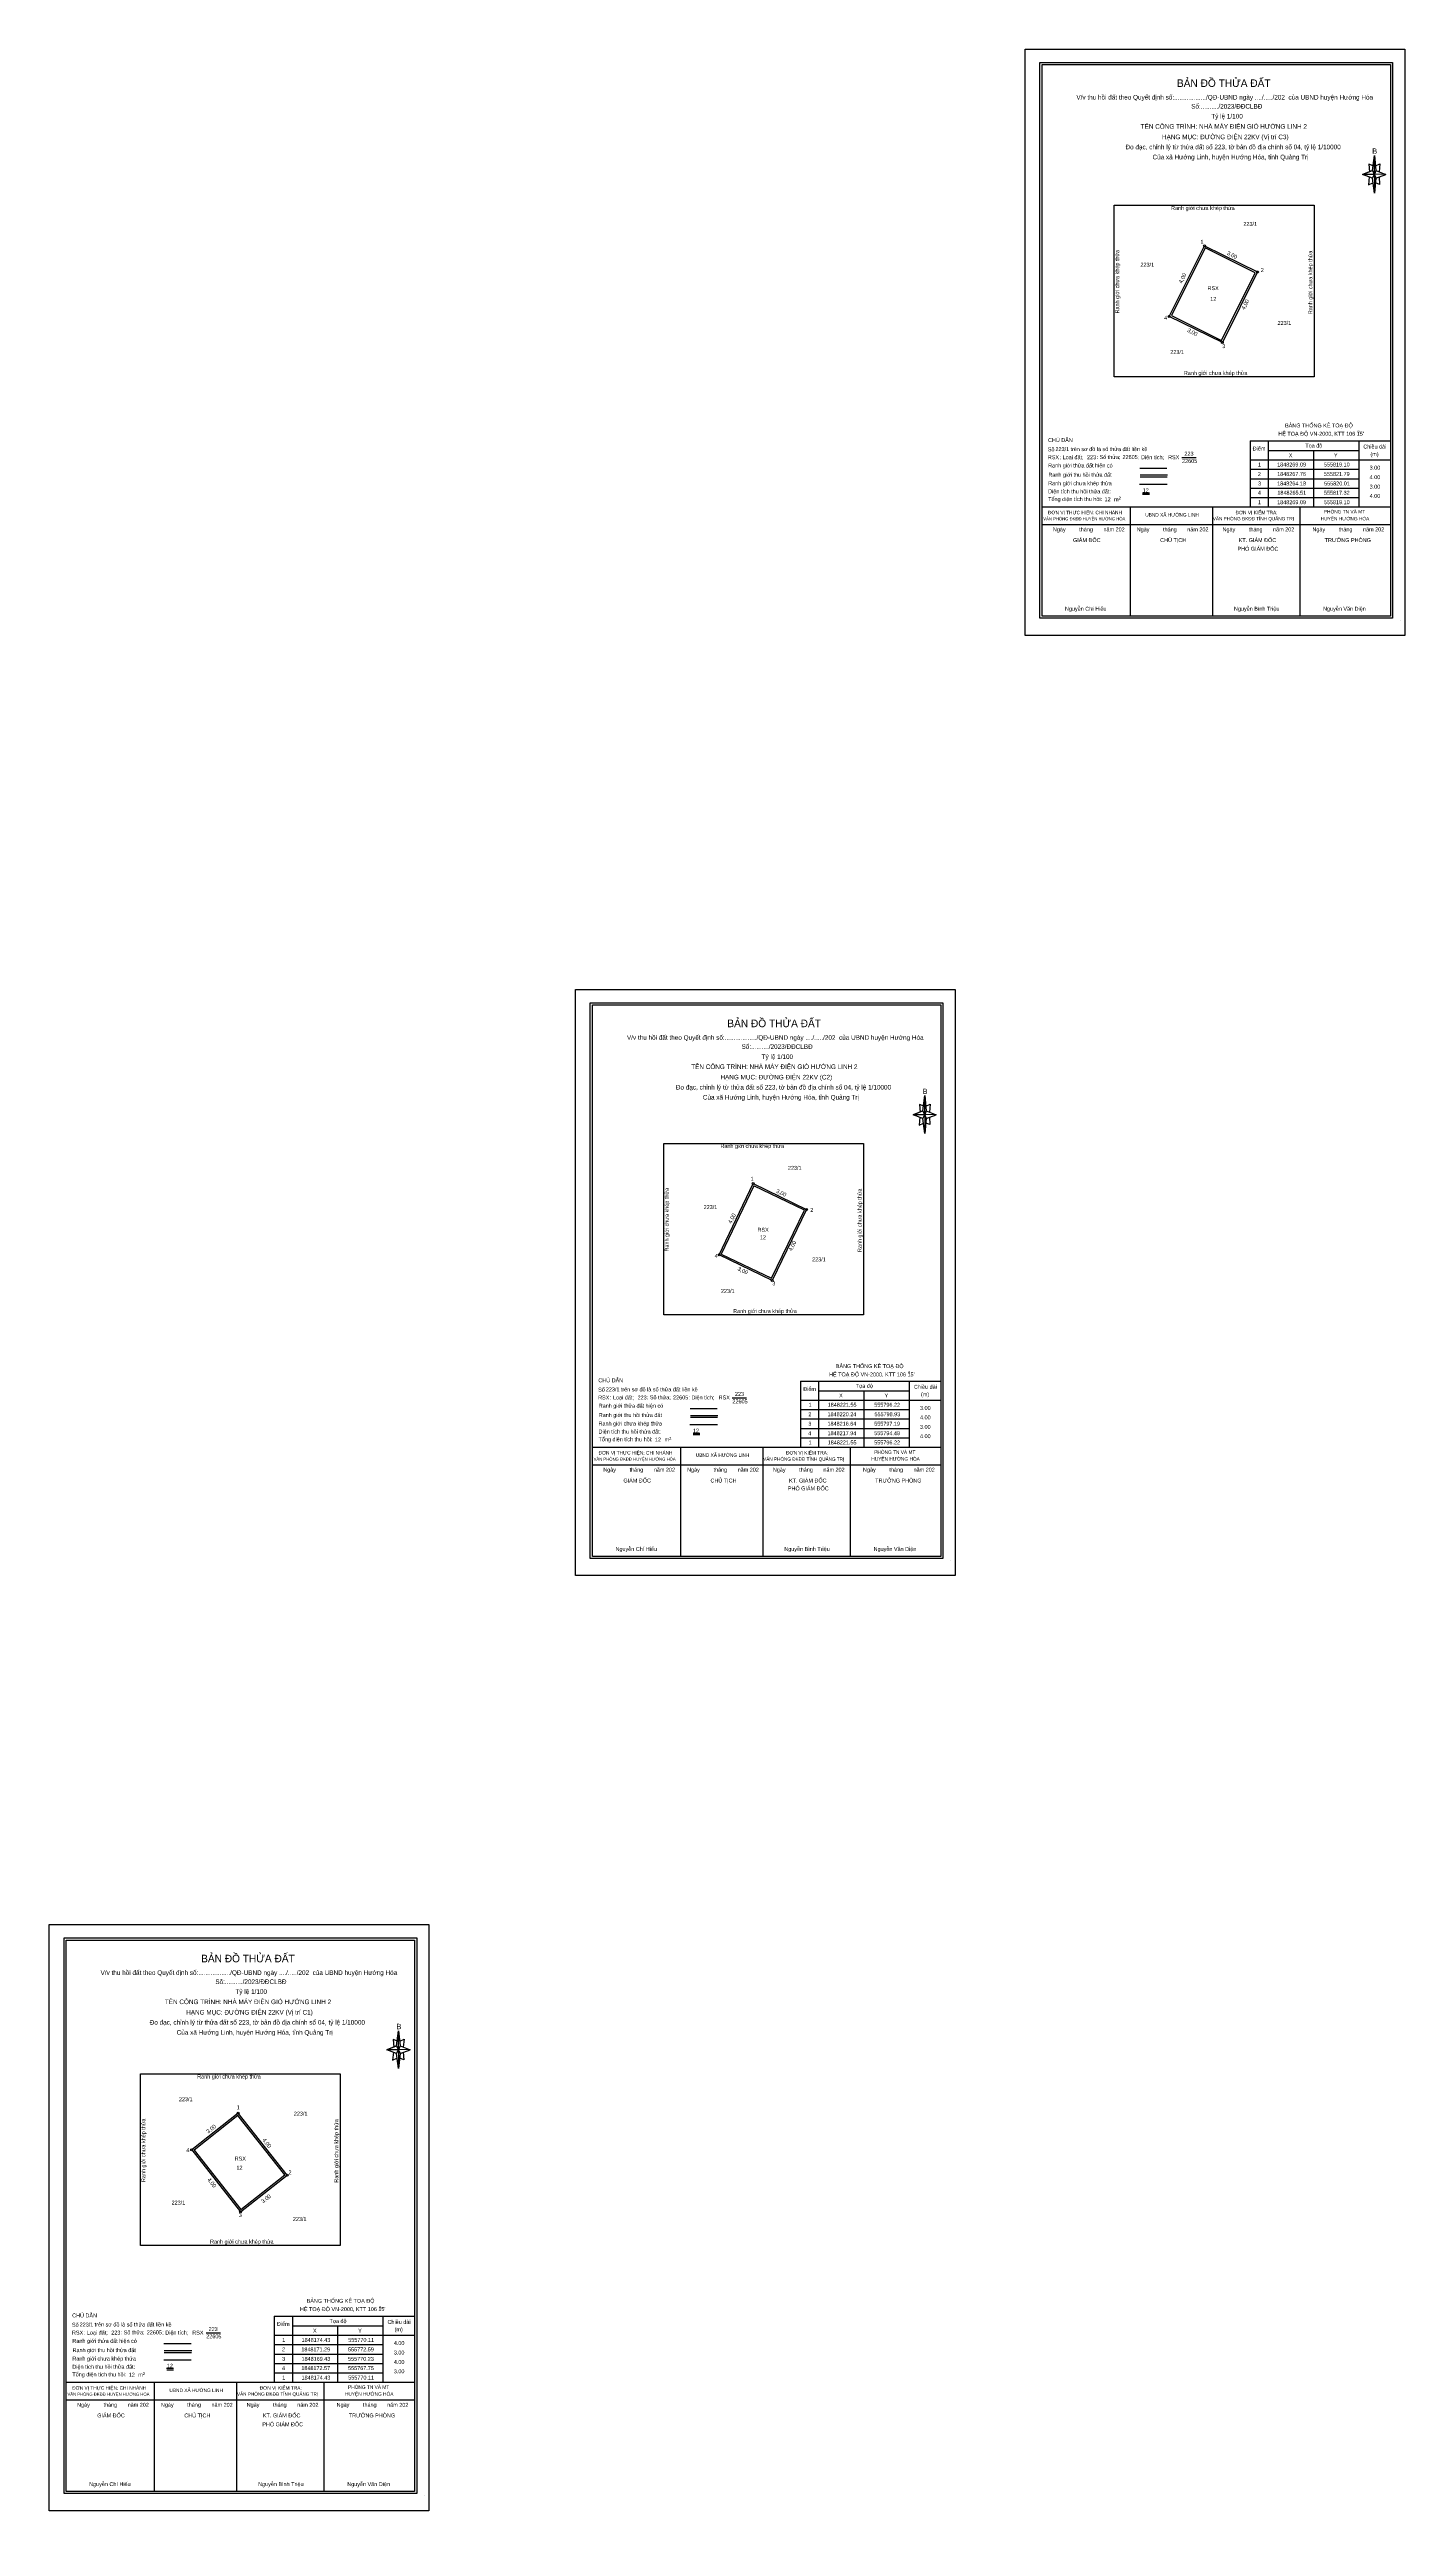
# Model space of a CAD drawing. Extents: x 554477 to 556972, y 1848154 to 1850269.
# Drawn here: x 555760.5 to 555829.3, y 1848154.3 to 1848279.1 of the extents above; entities that cross this region are included whole.
import ezdxf

# ---------------------------------------------------------------- set-up
doc = ezdxf.new("R2010")
doc.units = 0
for name, color, linetype in [('Level 10', 7, 'Continuous'), ('Level 13', 7, 'Continuous'), ('Level 16', 7, 'Continuous'), ('Level 18', 7, 'Continuous'), ('Level 2', 7, 'Continuous'), ('Level 21', 7, 'Continuous'), ('Level 27', 7, 'Continuous'), ('Level 5', 7, 'Continuous'), ('Level 55', 7, 'Continuous'), ('Level 56', 7, 'Continuous'), ('Level 6', 7, 'Continuous'), ('Level 67', 7, 'Continuous'), ('Level 68', 7, 'Continuous'), ('Level 73', 7, 'Continuous')]:
    doc.layers.add(name, color=color, linetype=linetype)

msp = doc.modelspace()

# ---------------------------------------------------------------- linework, layer by layer
at = {"layer": 'Level 10'}
for points in [[(555821.79, 1848267.76), (555820.01, 1848264.18), (555817.32, 1848265.51), (555819.1, 1848269.09), (555821.79, 1848267.76)], [(555798.93, 1848220.24), (555797.19, 1848216.64), (555794.49, 1848217.94), (555796.22, 1848221.55), (555798.93, 1848220.24)], [(555772.59, 1848171.29), (555770.11, 1848174.43), (555767.75, 1848172.57), (555770.23, 1848169.43), (555772.59, 1848171.29)]]:
    msp.add_lwpolyline(points, dxfattribs=at)
at = {"layer": 'Level 13'}
for p, q in [((555817.95, 1848258.36), (555818.69, 1848258.36)), ((555795.16, 1848210.7), (555795.89, 1848210.7)), ((555768.48, 1848163.3), (555769.21, 1848163.3))]:
    msp.add_line(p, q, dxfattribs=at)
at = {"layer": 'Level 16'}
for p, q in [((555815.84, 1848257.47), (555817.23, 1848257.47)), ((555793.05, 1848209.8), (555794.43, 1848209.8)), ((555766.36, 1848162.41), (555767.75, 1848162.41))]:
    msp.add_line(p, q, dxfattribs=at)
for points in [[(555821.68, 1848267.72), (555819.14, 1848268.99), (555817.43, 1848265.55), (555819.97, 1848264.28), (555821.68, 1848267.72)], [(555817.21, 1848256.98), (555815.81, 1848256.98)], [(555798.82, 1848220.21), (555796.26, 1848221.44), (555794.59, 1848217.98), (555797.15, 1848216.75), (555798.82, 1848220.21)], [(555794.42, 1848209.32), (555793.01, 1848209.32)], [(555767.73, 1848161.92), (555766.33, 1848161.92)]]:
    msp.add_lwpolyline(points, dxfattribs=at)
msp.add_lwpolyline([(555772.47, 1848171.3), (555770.09, 1848174.31), (555767.87, 1848172.56), (555770.25, 1848169.55)], close=True, dxfattribs=at)
at = {"layer": 'Level 2'}
for points in [[(555810.01, 1848279.05), (555829.26, 1848279.05), (555829.26, 1848249.34), (555810.01, 1848249.34)], [(555787.21, 1848231.39), (555806.47, 1848231.39), (555806.47, 1848201.68), (555787.21, 1848201.68)], [(555760.53, 1848183.99), (555779.78, 1848183.99), (555779.78, 1848154.28), (555760.53, 1848154.28)]]:
    msp.add_lwpolyline(points, close=True, dxfattribs=at)
at = {"layer": 'Level 21'}
for centre in [(555819.1, 1848269.09), (555821.79, 1848267.76), (555821.79, 1848267.76), (555817.32, 1848265.51), (555820.01, 1848264.18), (555796.22, 1848221.55), (555798.93, 1848220.24), (555798.93, 1848220.24), (555794.49, 1848217.94), (555797.19, 1848216.64), (555770.11, 1848174.43), (555767.75, 1848172.57), (555772.59, 1848171.29), (555772.59, 1848171.29), (555770.23, 1848169.43)]:
    msp.add_circle(centre, 0.05, dxfattribs=at)
at = {"layer": 'Level 27'}
for p, q in [((555821.42, 1848259.2), (555828.53, 1848259.2)), ((555821.42, 1848259.2), (555821.42, 1848255.85)), ((555822.34, 1848259.2), (555822.34, 1848255.85)), ((555826.93, 1848259.2), (555826.93, 1848255.85)), ((555828.53, 1848259.71), (555828.53, 1848255.85)), ((555828.53, 1848259.71), (555828.53, 1848255.85)), ((555821.42, 1848258.24), (555828.53, 1848258.24)), ((555822.34, 1848258.71), (555826.93, 1848258.71)), ((555824.63, 1848258.71), (555824.63, 1848255.85)), ((555821.42, 1848257.76), (555826.93, 1848257.76)), ((555821.42, 1848257.28), (555826.93, 1848257.28)), ((555821.42, 1848256.81), (555826.93, 1848256.81)), ((555821.42, 1848256.33), (555826.93, 1848256.33)), ((555821.42, 1848255.85), (555828.53, 1848255.85)), ((555821.42, 1848255.85), (555828.53, 1848255.85)), ((555805.74, 1848212.04), (555805.74, 1848208.19)), ((555798.62, 1848211.54), (555805.74, 1848211.54)), ((555798.62, 1848211.54), (555798.62, 1848208.19)), ((555798.62, 1848210.57), (555805.74, 1848210.57)), ((555799.54, 1848211.54), (555799.54, 1848208.19)), ((555799.54, 1848211.05), (555804.13, 1848211.05)), ((555801.84, 1848211.05), (555801.84, 1848208.19)), ((555804.13, 1848211.54), (555804.13, 1848208.19)), ((555798.62, 1848210.1), (555804.13, 1848210.1)), ((555798.62, 1848209.62), (555804.13, 1848209.62)), ((555798.62, 1848209.14), (555804.13, 1848209.14)), ((555798.62, 1848208.67), (555804.13, 1848208.67)), ((555798.62, 1848208.19), (555805.74, 1848208.19)), ((555779.05, 1848164.65), (555779.05, 1848160.79)), ((555779.05, 1848164.65), (555779.05, 1848160.79)), ((555771.94, 1848164.14), (555779.05, 1848164.14)), ((555771.94, 1848164.14), (555771.94, 1848160.79)), ((555771.94, 1848163.18), (555779.05, 1848163.18)), ((555772.86, 1848164.14), (555772.86, 1848160.79)), ((555772.86, 1848163.65), (555777.45, 1848163.65)), ((555775.15, 1848163.65), (555775.15, 1848160.79)), ((555777.45, 1848164.14), (555777.45, 1848160.79)), ((555771.94, 1848162.7), (555777.45, 1848162.7)), ((555771.94, 1848162.22), (555777.45, 1848162.22)), ((555771.94, 1848161.74), (555777.45, 1848161.74)), ((555771.94, 1848161.27), (555777.45, 1848161.27)), ((555771.94, 1848160.79), (555779.05, 1848160.79)), ((555771.94, 1848160.79), (555779.05, 1848160.79))]:
    msp.add_line(p, q, dxfattribs=at)
at = {"layer": 'Level 56'}
for points in [[(555814.53, 1848271.14), (555824.66, 1848271.14), (555824.66, 1848262.45), (555814.53, 1848262.45)], [(555791.69, 1848223.59), (555801.81, 1848223.59), (555801.81, 1848214.9), (555791.69, 1848214.9)], [(555765.15, 1848176.42), (555775.28, 1848176.42), (555775.28, 1848167.73), (555765.15, 1848167.73)]]:
    msp.add_lwpolyline(points, close=True, dxfattribs=at)
at = {"layer": 'Level 67'}
for p, q in [((555827.62, 1848272.9), (555827.12, 1848272.7)), ((555827.12, 1848272.7), (555827.62, 1848272.9)), ((555827.66, 1848273.14), (555827.44, 1848273.22)), ((555827.44, 1848273.22), (555827.48, 1848272.84)), ((555827.62, 1848272.9), (555827.72, 1848273.67)), ((555827.72, 1848272.7), (555827.62, 1848272.9)), ((555827.62, 1848272.9), (555827.8, 1848272.52)), ((555827.78, 1848273.14), (555828, 1848273.24)), ((555827.8, 1848272.9), (555828.3, 1848272.7)), ((555828, 1848273.24), (555827.96, 1848272.84)), ((555827.62, 1848272.52), (555827.12, 1848272.7)), ((555827.72, 1848272.7), (555827.12, 1848272.7)), ((555827.46, 1848272.58), (555827.42, 1848272.18)), ((555827.42, 1848272.18), (555827.64, 1848272.28)), ((555828.3, 1848272.7), (555827.72, 1848272.72)), ((555827.72, 1848272.72), (555827.72, 1848272.7)), ((555827.72, 1848272.7), (555827.8, 1848272.52)), ((555827.8, 1848272.52), (555827.72, 1848271.75)), ((555827.98, 1848272.2), (555827.78, 1848272.28)), ((555827.8, 1848272.52), (555828.3, 1848272.7)), ((555827.8, 1848272.52), (555828.3, 1848272.7)), ((555827.96, 1848272.58), (555827.98, 1848272.2)), ((555815.82, 1848257.81), (555817.2, 1848257.81)), ((555815.84, 1848257.37), (555817.22, 1848257.37)), ((555810.87, 1848255.85), (555828.53, 1848255.85)), ((555815.35, 1848250.32), (555815.35, 1848255.85)), ((555815.96, 1848256.56), (555816.31, 1848256.56)), ((555815.97, 1848256.49), (555816.31, 1848256.49)), ((555819.52, 1848250.32), (555819.52, 1848255.85)), ((555823.95, 1848250.32), (555823.95, 1848255.85)), ((555810.87, 1848254.96), (555828.53, 1848254.96)), ((555829.02, 1848250.11), (555829.02, 1848250.11)), ((555829.02, 1848250.11), (555829.02, 1848250.11)), ((555829.02, 1848250.11), (555829.02, 1848250.11)), ((555804.87, 1848225.48), (555804.65, 1848225.56)), ((555804.65, 1848225.56), (555804.69, 1848225.18)), ((555804.83, 1848225.24), (555804.92, 1848226.01)), ((555804.98, 1848225.48), (555805.2, 1848225.58)), ((555805.2, 1848225.58), (555805.16, 1848225.18)), ((555804.83, 1848225.24), (555804.33, 1848225.04)), ((555804.33, 1848225.04), (555804.83, 1848225.24)), ((555804.83, 1848224.86), (555804.33, 1848225.04)), ((555804.92, 1848225.04), (555804.33, 1848225.04)), ((555804.67, 1848224.92), (555804.63, 1848224.52)), ((555804.63, 1848224.52), (555804.85, 1848224.62)), ((555804.92, 1848225.04), (555804.83, 1848225.24)), ((555804.83, 1848225.24), (555805, 1848224.86)), ((555805.5, 1848225.04), (555804.92, 1848225.06)), ((555804.92, 1848225.06), (555804.92, 1848225.04)), ((555804.92, 1848225.04), (555805, 1848224.86)), ((555805, 1848224.86), (555804.92, 1848224.09)), ((555805.18, 1848224.54), (555804.98, 1848224.62)), ((555805, 1848225.24), (555805.5, 1848225.04)), ((555805, 1848224.86), (555805.5, 1848225.04)), ((555805, 1848224.86), (555805.5, 1848225.04)), ((555805.16, 1848224.92), (555805.18, 1848224.54)), ((555793.03, 1848210.15), (555794.4, 1848210.15)), ((555793.05, 1848209.71), (555794.42, 1848209.71)), ((555788.07, 1848208.19), (555805.74, 1848208.19)), ((555792.56, 1848202.66), (555792.56, 1848208.19)), ((555793.17, 1848208.9), (555793.52, 1848208.9)), ((555793.18, 1848208.83), (555793.52, 1848208.83)), ((555796.72, 1848202.66), (555796.72, 1848208.19)), ((555801.15, 1848202.66), (555801.15, 1848208.19)), ((555788.07, 1848207.3), (555805.74, 1848207.3)), ((555806.22, 1848202.45), (555806.22, 1848202.45)), ((555806.22, 1848202.45), (555806.22, 1848202.45)), ((555806.22, 1848202.45), (555806.22, 1848202.45)), ((555778.18, 1848178.08), (555777.96, 1848178.16)), ((555777.96, 1848178.16), (555778, 1848177.78)), ((555778.14, 1848177.84), (555778.24, 1848178.61)), ((555778.3, 1848178.08), (555778.52, 1848178.18)), ((555778.52, 1848178.18), (555778.48, 1848177.78)), ((555778.14, 1848177.84), (555777.65, 1848177.64)), ((555777.65, 1848177.64), (555778.14, 1848177.84)), ((555778.14, 1848177.46), (555777.65, 1848177.64)), ((555778.24, 1848177.64), (555777.65, 1848177.64)), ((555777.98, 1848177.52), (555777.94, 1848177.12)), ((555777.94, 1848177.12), (555778.16, 1848177.22)), ((555778.24, 1848177.64), (555778.14, 1848177.84)), ((555778.14, 1848177.84), (555778.32, 1848177.46)), ((555778.82, 1848177.64), (555778.24, 1848177.66)), ((555778.24, 1848177.66), (555778.24, 1848177.64)), ((555778.24, 1848177.64), (555778.32, 1848177.46)), ((555778.32, 1848177.46), (555778.24, 1848176.69)), ((555778.5, 1848177.14), (555778.3, 1848177.22)), ((555778.32, 1848177.84), (555778.82, 1848177.64)), ((555778.32, 1848177.46), (555778.82, 1848177.64)), ((555778.32, 1848177.46), (555778.82, 1848177.64)), ((555778.48, 1848177.52), (555778.5, 1848177.14)), ((555766.34, 1848162.75), (555767.72, 1848162.75)), ((555766.36, 1848162.31), (555767.74, 1848162.31)), ((555761.39, 1848160.79), (555779.05, 1848160.79)), ((555765.87, 1848155.26), (555765.87, 1848160.79)), ((555766.48, 1848161.5), (555766.83, 1848161.5)), ((555766.49, 1848161.43), (555766.83, 1848161.43)), ((555770.04, 1848155.26), (555770.04, 1848160.79)), ((555774.47, 1848155.26), (555774.47, 1848160.79)), ((555761.39, 1848159.9), (555779.05, 1848159.9)), ((555779.54, 1848155.05), (555779.54, 1848155.05)), ((555779.54, 1848155.05), (555779.54, 1848155.05)), ((555779.54, 1848155.05), (555779.54, 1848155.05))]:
    msp.add_line(p, q, dxfattribs=at)
for points in [[(555810.76, 1848278.38), (555828.64, 1848278.38), (555828.64, 1848250.21), (555810.76, 1848250.21)], [(555810.87, 1848278.27), (555828.53, 1848278.27), (555828.53, 1848250.32), (555810.87, 1848250.32)], [(555827.72, 1848273.67), (555827.8, 1848272.9), (555827.72, 1848272.7)], [(555827.72, 1848272.7), (555827.72, 1848271.75), (555827.62, 1848272.52)], [(555787.96, 1848230.72), (555805.84, 1848230.72), (555805.84, 1848202.55), (555787.96, 1848202.55)], [(555788.07, 1848230.61), (555805.74, 1848230.61), (555805.74, 1848202.65), (555788.07, 1848202.65)], [(555804.92, 1848226.01), (555805, 1848225.24), (555804.92, 1848225.04)], [(555804.92, 1848225.04), (555804.92, 1848224.09), (555804.83, 1848224.86)], [(555761.28, 1848183.32), (555779.16, 1848183.32), (555779.16, 1848155.15), (555761.28, 1848155.15)], [(555761.39, 1848183.21), (555779.05, 1848183.21), (555779.05, 1848155.26), (555761.39, 1848155.26)], [(555778.24, 1848178.61), (555778.32, 1848177.84), (555778.24, 1848177.64)], [(555778.24, 1848177.64), (555778.24, 1848176.69), (555778.14, 1848177.46)]]:
    msp.add_lwpolyline(points, close=True, dxfattribs=at)

# ---------------------------------------------------------------- texts
at = {"layer": 'Level 13'}
for s, p in [('RSX', (555817.26, 1848258.27)), ('22605', (555817.97, 1848258.08)), ('223', (555818.09, 1848258.45)), ('RSX', (555794.47, 1848210.61)), ('22605', (555795.17, 1848210.41)), ('223', (555795.3, 1848210.79)), ('RSX', (555767.78, 1848163.21)), ('22605', (555768.49, 1848163.02)), ('223', (555768.61, 1848163.39))]:
    msp.add_text(s, height=0.2, dxfattribs=at).set_placement(p)
at = {"layer": 'Level 18'}
for p in [(555819.26, 1848266.84), (555796.44, 1848219.11), (555769.93, 1848172.03)]:
    msp.add_text('RSX', height=0.2, dxfattribs=at).set_placement(p)
at = {"layer": 'Level 21'}
for s, p in [('1', (555818.9, 1848269.19)), ('1', (555818.9, 1848269.19)), ('2', (555821.96, 1848267.76)), ('4', (555817.06, 1848265.34)), ('3', (555820.01, 1848263.9)), ('1', (555796.09, 1848221.7)), ('1', (555796.09, 1848221.7)), ('2', (555799.12, 1848220.12)), ('4', (555794.27, 1848217.78)), ('3', (555797.19, 1848216.39)), ('1', (555770.03, 1848174.63)), ('1', (555770.03, 1848174.63)), ('4', (555767.48, 1848172.46)), ('2', (555772.66, 1848171.33)), ('3', (555770.14, 1848169.17))]:
    msp.add_text(s, height=0.2, dxfattribs=at).set_placement(p)
at = {"layer": 'Level 27'}
for s, p in [('Điểm', (555821.55, 1848258.71)), ('1', (555821.82, 1848257.9)), ('1848269.09', (555822.79, 1848257.9)), ('X', (555823.38, 1848258.37)), ('Tọa độ', (555824.22, 1848258.86)), ('555819.10', (555825.16, 1848257.9)), ('Y', (555825.67, 1848258.37)), ('Chiều dài', (555827.16, 1848258.81)), ('3.00', (555827.48, 1848257.74)), ('(m)', (555827.52, 1848258.43)), ('4', (555821.81, 1848256.47)), ('2', (555821.81, 1848257.42)), ('3', (555821.82, 1848256.94)), ('1848267.76', (555822.79, 1848257.42)), ('1848264.18', (555822.79, 1848256.94)), ('1848265.51', (555822.8, 1848256.47)), ('555821.79', (555825.16, 1848257.42)), ('555817.32', (555825.16, 1848256.47)), ('555820.01', (555825.17, 1848256.94)), ('4.00', (555827.48, 1848257.26)), ('3.00', (555827.48, 1848256.78)), ('1', (555821.82, 1848255.99)), ('1848269.09', (555822.79, 1848255.99)), ('555819.10', (555825.16, 1848255.99)), ('4.00', (555827.48, 1848256.31)), ('Điểm', (555798.76, 1848211.04)), ('X', (555800.58, 1848210.71)), ('Tọa độ', (555801.43, 1848211.2)), ('Y', (555802.88, 1848210.71)), ('Chiều dài', (555804.37, 1848211.15)), ('(m)', (555804.73, 1848210.77)), ('2', (555799.02, 1848209.76)), ('3', (555799.02, 1848209.28)), ('1', (555799.03, 1848210.24)), ('1848220.24', (555799.99, 1848209.76)), ('1848216.64', (555799.99, 1848209.28)), ('1848221.55', (555800, 1848210.24)), ('555796.22', (555802.36, 1848210.24)), ('555797.19', (555802.36, 1848209.28)), ('555798.93', (555802.37, 1848209.76)), ('3.00', (555804.68, 1848210.08)), ('4.00', (555804.68, 1848209.6)), ('3.00', (555804.68, 1848209.12)), ('4', (555799.01, 1848208.8)), ('1', (555799.03, 1848208.33)), ('1848217.94', (555799.99, 1848208.8)), ('1848221.55', (555800, 1848208.33)), ('555794.49', (555802.36, 1848208.8)), ('555796.22', (555802.36, 1848208.33)), ('4.00', (555804.68, 1848208.65)), ('Điểm', (555772.07, 1848163.65)), ('X', (555773.9, 1848163.31)), ('Tọa độ', (555774.74, 1848163.8)), ('Y', (555776.19, 1848163.31)), ('Chiều dài', (555777.68, 1848163.75)), ('(m)', (555778.04, 1848163.37)), ('2', (555772.33, 1848162.36)), ('3', (555772.34, 1848161.88)), ('1', (555772.34, 1848162.84)), ('1848171.29', (555773.31, 1848162.36)), ('1848174.43', (555773.32, 1848162.84)), ('1848169.43', (555773.32, 1848161.88)), ('555772.59', (555775.68, 1848162.36)), ('555770.23', (555775.68, 1848161.88)), ('555770.11', (555775.69, 1848162.84)), ('4.00', (555778, 1848162.68)), ('4.00', (555778, 1848161.72)), ('3.00', (555778, 1848162.2)), ('4', (555772.33, 1848161.41)), ('1', (555772.34, 1848160.93)), ('1848172.57', (555773.31, 1848161.41)), ('1848174.43', (555773.32, 1848160.93)), ('555767.75', (555775.68, 1848161.41)), ('555770.11', (555775.69, 1848160.93)), ('3.00', (555778, 1848161.25))]:
    msp.add_text(s, height=0.2, dxfattribs=at).set_placement(p)
at = {"layer": 'Level 5'}
for s, rotation, p in [('3,00', 333.5955, (555820.22, 1848268.65)), ('3,00', 333.5955, (555820.22, 1848268.65)), ('4,00', 63.5957, (555817.96, 1848267.16)), ('4,00', 63.5957, (555817.96, 1848267.16)), ('4,00', 63.5957, (555821.14, 1848265.83)), ('4,00', 63.5957, (555821.14, 1848265.83)), ('3,00', 333.5955, (555818.21, 1848264.74)), ('3,00', 333.5955, (555818.21, 1848264.74)), ('3,00', 334.2652, (555797.36, 1848221.11)), ('3,00', 334.2652, (555797.36, 1848221.11)), ('4,00', 64.2645, (555795.12, 1848219.5)), ('4,00', 64.2645, (555795.12, 1848219.5)), ('4,00', 64.2658, (555798.18, 1848218.11)), ('4,00', 64.2658, (555798.18, 1848218.11)), ('3,00', 334.266, (555795.41, 1848217.17)), ('3,00', 334.266, (555795.41, 1848217.17)), ('3,00', 38.2891, (555768.59, 1848173.39)), ('3,00', 38.2891, (555768.59, 1848173.39)), ('4,00', 308.2896, (555771.32, 1848173.07)), ('4,00', 308.2896, (555771.32, 1848173.07)), ('4,00', 308.2896, (555768.53, 1848171.06)), ('4,00', 308.2896, (555768.53, 1848171.06)), ('3,00', 38.2891, (555771.37, 1848169.85)), ('3,00', 38.2891, (555771.37, 1848169.85))]:
    msp.add_text(s, height=0.2, rotation=rotation, dxfattribs=at).set_placement(p)
for p in [(555819.4, 1848266.29), (555796.56, 1848218.73), (555770.02, 1848171.57)]:
    msp.add_text('12', height=0.2, dxfattribs=at).set_placement(p)
at = {"layer": 'Level 55'}
for p in [(555814.78, 1848265.66), (555791.94, 1848218.11), (555765.4, 1848170.94)]:
    msp.add_text('Ranh giới chưa khép thửa', height=0.2, rotation=90, dxfattribs=at).set_placement(p)
at = {"layer": 'Level 56'}
for p in [(555817.41, 1848270.9), (555818.06, 1848262.54), (555794.56, 1848223.36), (555795.21, 1848214.99), (555768.03, 1848176.19), (555768.68, 1848167.82)]:
    msp.add_text('Ranh giới chưa khép thửa', height=0.2, dxfattribs=at).set_placement(p)
for p in [(555824.57, 1848265.62), (555801.72, 1848218.08), (555775.18, 1848170.91)]:
    msp.add_text('Ranh giới chưa khép thửa', height=0.2, rotation=90, dxfattribs=at).set_placement(p)
at = {"layer": 'Level 6'}
for p in [(555819.4, 1848266.29), (555796.56, 1848218.73), (555770.02, 1848171.57)]:
    msp.add_text('12', height=0.2, dxfattribs=at).set_placement(p)
at = {"layer": 'Level 67'}
for s, height, p in [('V/v thu hồi đất theo Quyết định số:................../QĐ-UBND ngày ..../...../202  của UBND huyện Hướng Hóa', 0.23392, (555812.61, 1848276.5)), ('BẢN ĐỒ THỬA ĐẤT', 0.384, (555817.71, 1848277.14)), ('Số:........../2023/ĐĐCLBĐ', 0.2339, (555818.43, 1848276.04)), ('Tỷ lệ 1/100', 0.2339, (555819.45, 1848275.54)), ('Đo đạc, chỉnh lý từ thửa đất số 223, tờ bản đồ địa chính số 04, tỷ lệ 1/10000', 0.2339, (555815.1, 1848273.98)), ('TÊN CÔNG TRÌNH: NHÀ MÁY ĐIỆN GIÓ HƯỚNG LINH 2', 0.2339, (555815.87, 1848275.02)), ('HẠNG MỤC: ĐƯỜNG ĐIỆN 22KV (Vị trí C3)', 0.2339, (555816.95, 1848274.49)), ('Của xã Hướng Linh, huyện Hướng Hóa, tỉnh Quảng Trị', 0.2339, (555816.47, 1848273.47)), ('B', 0.274, (555827.61, 1848273.75)), ('CHÚ DẪN', 0.2, (555811.17, 1848259.14)), ("HỆ TOẠ ĐỘ VN-2000, KTT 106 15'", 0.2, (555822.85, 1848259.46)), ('BẢNG THỐNG KÊ TOẠ ĐỘ', 0.2, (555823.19, 1848259.88)), ('o', 0.139, (555826.86, 1848259.62)), ('Ranh giới thửa đất hiện có', 0.2, (555811.18, 1848257.85)), ('Ranh giới chưa khép thửa', 0.2, (555811.18, 1848256.95)), ('Diện tích thu hồi thửa đất:', 0.2, (555811.18, 1848256.54)), ('Ranh giới thu hồi thửa đất', 0.2, (555811.19, 1848257.38)), ('ĐƠN VỊ THỰC HIỆN: CHI NHÁNH', 0.1754, (555811.17, 1848255.48)), ('Tổng diện tích thu hồi:', 0.2, (555811.18, 1848256.15)), ('UBND XÃ HƯỚNG LINH', 0.1754, (555816.1, 1848255.36)), ('VĂN PHÒNG ĐKĐĐ TỈNH QUẢNG TRỊ', 0.1696, (555819.53, 1848255.17)), ('ĐƠN VỊ KIỂM TRA:', 0.1754, (555820.68, 1848255.48)), ('HUYỆN HƯỚNG HÓA', 0.1754, (555825, 1848255.17)), ('PHÒNG TN VÀ MT', 0.1754, (555825.16, 1848255.52)), ('VĂN PHÒNG ĐKĐĐ HUYỆN HƯỚNG HÓA', 0.1541, (555810.93, 1848255.17)), ('Ngày         tháng       năm 202', 0.2, (555811.42, 1848254.61)), ('GIÁM ĐỐC', 0.2, (555812.44, 1848254.07)), ('Ngày         tháng       năm 202', 0.2, (555815.67, 1848254.61)), (' CHỦ TỊCH', 0.2, (555816.78, 1848254.07)), ('Ngày         tháng       năm 202', 0.2, (555820.02, 1848254.61)), ('KT. GIÁM ĐỐC', 0.2, (555820.84, 1848254.07)), ('Ngày         tháng       năm 202', 0.2, (555824.58, 1848254.61)), ('TRƯỞNG PHÒNG', 0.2, (555825.2, 1848254.07)), ('PHÓ GIÁM ĐỐC', 0.2, (555820.78, 1848253.63)), ('Nguyễn Chí Hiếu', 0.2, (555812.03, 1848250.59)), ('Nguyễn Bình Triệu', 0.2, (555820.6, 1848250.59)), ('Nguyễn Văn Diện', 0.2, (555825.12, 1848250.59)), ('BẢN ĐỒ THỬA ĐẤT', 0.384, (555794.91, 1848229.48)), ('V/v thu hồi đất theo Quyết định số:................../QĐ-UBND ngày ..../...../202  của UBND huyện Hướng Hóa', 0.23392, (555789.82, 1848228.84)), ('Số:........../2023/ĐĐCLBĐ', 0.2339, (555795.63, 1848228.38)), ('Tỷ lệ 1/100', 0.2339, (555796.65, 1848227.87)), ('TÊN CÔNG TRÌNH: NHÀ MÁY ĐIỆN GIÓ HƯỚNG LINH 2', 0.2339, (555793.08, 1848227.36)), ('HẠNG MỤC: ĐƯỜNG ĐIỆN 22KV (C2)', 0.2339, (555794.56, 1848226.83)), ('Đo đạc, chỉnh lý từ thửa đất số 223, tờ bản đồ địa chính số 04, tỷ lệ 1/10000', 0.2339, (555792.3, 1848226.32)), ('Của xã Hướng Linh, huyện Hướng Hóa, tỉnh Quảng Trị', 0.2339, (555793.67, 1848225.81)), ('B', 0.274, (555804.81, 1848226.09)), ('CHÚ DẪN', 0.2, (555788.37, 1848211.48)), ("HỆ TOẠ ĐỘ VN-2000, KTT 106 15'", 0.2, (555800.07, 1848211.78)), ('BẢNG THỐNG KÊ TOẠ ĐỘ', 0.2, (555800.41, 1848212.2)), ('o', 0.139, (555804.08, 1848211.93)), ('Ranh giới chưa khép thửa', 0.2, (555788.38, 1848209.29)), ('Ranh giới thửa đất hiện có', 0.2, (555788.39, 1848210.19)), ('Ranh giới thu hồi thửa đất', 0.2, (555788.39, 1848209.72)), ('ĐƠN VỊ THỰC HIỆN: CHI NHÁNH', 0.1754, (555788.38, 1848207.82)), ('Tổng diện tích thu hồi:', 0.2, (555788.38, 1848208.49)), ('Diện tích thu hồi thửa đất:', 0.2, (555788.38, 1848208.88)), ('ĐƠN VỊ KIỂM TRA:', 0.1754, (555797.89, 1848207.82)), ('PHÒNG TN VÀ MT', 0.1754, (555802.36, 1848207.85)), ('VĂN PHÒNG ĐKĐĐ HUYỆN HƯỚNG HÓA', 0.1541, (555788.13, 1848207.51)), ('Ngày         tháng       năm 202', 0.2, (555788.62, 1848206.95)), ('Ngày         tháng       năm 202', 0.2, (555792.87, 1848206.95)), ('UBND XÃ HƯỚNG LINH', 0.1754, (555793.31, 1848207.7)), ('VĂN PHÒNG ĐKĐĐ TỈNH QUẢNG TRỊ', 0.1696, (555796.73, 1848207.5)), ('Ngày         tháng       năm 202', 0.2, (555797.22, 1848206.95)), ('Ngày         tháng       năm 202', 0.2, (555801.79, 1848206.95)), ('HUYỆN HƯỚNG HÓA', 0.1754, (555802.21, 1848207.51)), ('GIÁM ĐỐC', 0.2, (555789.64, 1848206.4)), (' CHỦ TỊCH', 0.2, (555793.98, 1848206.4)), ('PHÓ GIÁM ĐỐC', 0.2, (555797.98, 1848206)), ('KT. GIÁM ĐỐC', 0.2, (555798.04, 1848206.4)), ('TRƯỞNG PHÒNG', 0.2, (555802.41, 1848206.4)), ('Nguyễn Chí Hiếu', 0.2, (555789.24, 1848202.93)), ('Nguyễn Bình Triệu', 0.2, (555797.8, 1848202.93)), ('Nguyễn Văn Diện', 0.2, (555802.33, 1848202.93)), ('BẢN ĐỒ THỬA ĐẤT', 0.384, (555768.23, 1848182.08)), ('V/v thu hồi đất theo Quyết định số:................../QĐ-UBND ngày ..../...../202  của UBND huyện Hướng Hóa', 0.23392, (555763.13, 1848181.44)), ('Số:........../2023/ĐĐCLBĐ', 0.2339, (555768.95, 1848180.98)), ('Tỷ lệ 1/100', 0.2339, (555769.97, 1848180.48)), ('TÊN CÔNG TRÌNH: NHÀ MÁY ĐIỆN GIÓ HƯỚNG LINH 2', 0.2339, (555766.39, 1848179.96)), ('HẠNG MỤC: ĐƯỜNG ĐIỆN 22KV (Vị trí C1)', 0.2339, (555767.47, 1848179.43)), ('Đo đạc, chỉnh lý từ thửa đất số 223, tờ bản đồ địa chính số 04, tỷ lệ 1/10000', 0.2339, (555765.62, 1848178.92)), ('Của xã Hướng Linh, huyện Hướng Hóa, tỉnh Quảng Trị', 0.2339, (555766.99, 1848178.41)), ('B', 0.274, (555778.13, 1848178.69)), ('CHÚ DẪN', 0.2, (555761.69, 1848164.08)), ("HỆ TOẠ ĐỘ VN-2000, KTT 106 15'", 0.2, (555773.24, 1848164.4)), ('BẢNG THỐNG KÊ TOẠ ĐỘ', 0.2, (555773.58, 1848164.82)), ('o', 0.139, (555777.25, 1848164.55)), ('Ranh giới chưa khép thửa', 0.2, (555761.7, 1848161.89)), ('Ranh giới thửa đất hiện có', 0.2, (555761.7, 1848162.79)), ('Ranh giới thu hồi thửa đất', 0.2, (555761.71, 1848162.32)), ('ĐƠN VỊ THỰC HIỆN: CHI NHÁNH', 0.1754, (555761.69, 1848160.42)), ('Tổng diện tích thu hồi:', 0.2, (555761.7, 1848161.09)), ('Diện tích thu hồi thửa đất:', 0.2, (555761.7, 1848161.48)), ('ĐƠN VỊ KIỂM TRA:', 0.1754, (555771.2, 1848160.42)), ('PHÒNG TN VÀ MT', 0.1754, (555775.68, 1848160.46)), ('VĂN PHÒNG ĐKĐĐ HUYỆN HƯỚNG HÓA', 0.1541, (555761.45, 1848160.11)), ('Ngày         tháng       năm 202', 0.2, (555761.94, 1848159.55)), ('Ngày         tháng       năm 202', 0.2, (555766.19, 1848159.55)), ('UBND XÃ HƯỚNG LINH', 0.1754, (555766.62, 1848160.3)), ('VĂN PHÒNG ĐKĐĐ TỈNH QUẢNG TRỊ', 0.1696, (555770.05, 1848160.11)), ('Ngày         tháng       năm 202', 0.2, (555770.54, 1848159.55)), ('Ngày         tháng       năm 202', 0.2, (555775.1, 1848159.55)), ('HUYỆN HƯỚNG HÓA', 0.1754, (555775.52, 1848160.11)), ('GIÁM ĐỐC', 0.2, (555762.96, 1848159.01)), (' CHỦ TỊCH', 0.2, (555767.3, 1848159.01)), ('PHÓ GIÁM ĐỐC', 0.2, (555771.33, 1848158.56)), ('KT. GIÁM ĐỐC', 0.2, (555771.36, 1848159.01)), ('TRƯỞNG PHÒNG', 0.2, (555775.72, 1848159.01)), ('Nguyễn Chí Hiếu', 0.2, (555762.55, 1848155.53)), ('Nguyễn Bình Triệu', 0.2, (555771.12, 1848155.53)), ('Nguyễn Văn Diện', 0.2, (555775.64, 1848155.53))]:
    msp.add_text(s, height=height, dxfattribs=at).set_placement(p)
at = {"layer": 'Level 68'}
for s, height, p in [('Số ', 0.2, (555811.16, 1848258.67)), ('RSX', 0.2, (555811.16, 1848258.27)), ('223/1', 0.2, (555811.55, 1848258.68)), (': Loại đất;', 0.2, (555811.76, 1848258.27)), ('trên sơ đồ là số thửa đất liền kề', 0.2, (555812.31, 1848258.68)), ('223', 0.2, (555813.15, 1848258.27)), (': Số thửa; ', 0.2, (555813.63, 1848258.28)), ('22605', 0.2, (555814.95, 1848258.28)), (' : Diện tích;', 0.2, (555815.66, 1848258.27)), ('12', 0.2, (555815.97, 1848256.59)), ('12', 0.2, (555814.04, 1848256.14)), ('m', 0.2, (555814.52, 1848256.14)), ('2', 0.15, (555814.75, 1848256.22)), ('Số ', 0.2, (555788.36, 1848211.01)), ('RSX', 0.2, (555788.36, 1848210.61)), ('223/1', 0.2, (555788.75, 1848211.02)), (': Loại đất;', 0.2, (555788.96, 1848210.61)), ('trên sơ đồ là số thửa đất liền kề', 0.2, (555789.51, 1848211.02)), ('223', 0.2, (555790.36, 1848210.61)), (': Số thửa; ', 0.2, (555790.83, 1848210.62)), ('22605', 0.2, (555792.16, 1848210.61)), (' : Diện tích;', 0.2, (555792.86, 1848210.61)), ('12', 0.2, (555791.24, 1848208.48)), ('m', 0.2, (555791.73, 1848208.48)), ('2', 0.15, (555791.96, 1848208.56)), ('12', 0.2, (555793.17, 1848208.93)), ('Số ', 0.2, (555761.68, 1848163.61)), ('RSX', 0.2, (555761.68, 1848163.21)), ('223/1', 0.2, (555762.07, 1848163.62)), (': Loại đất;', 0.2, (555762.28, 1848163.21)), ('trên sơ đồ là số thửa đất liền kề', 0.2, (555762.83, 1848163.62)), ('223', 0.2, (555763.67, 1848163.21)), (': Số thửa; ', 0.2, (555764.15, 1848163.22)), ('22605', 0.2, (555765.47, 1848163.22)), (' : Diện tích;', 0.2, (555766.18, 1848163.21)), ('12', 0.2, (555764.56, 1848161.08)), ('m', 0.2, (555765.04, 1848161.08)), ('2', 0.15, (555765.27, 1848161.16)), ('12', 0.2, (555766.49, 1848161.53))]:
    msp.add_text(s, height=height, dxfattribs=at).set_placement(p)
at = {"layer": 'Level 73'}
for p in [(555821.08, 1848270.1), (555815.86, 1848268.03), (555822.81, 1848265.08), (555817.37, 1848263.6), (555797.98, 1848222.25), (555793.71, 1848220.26), (555799.21, 1848217.61), (555794.59, 1848216.01), (555767.1, 1848175.04), (555772.93, 1848174.31), (555766.73, 1848169.8), (555772.88, 1848168.97)]:
    msp.add_text('223/1', height=0.2, dxfattribs=at).set_placement(p)

doc.saveas('drawing.dxf')
